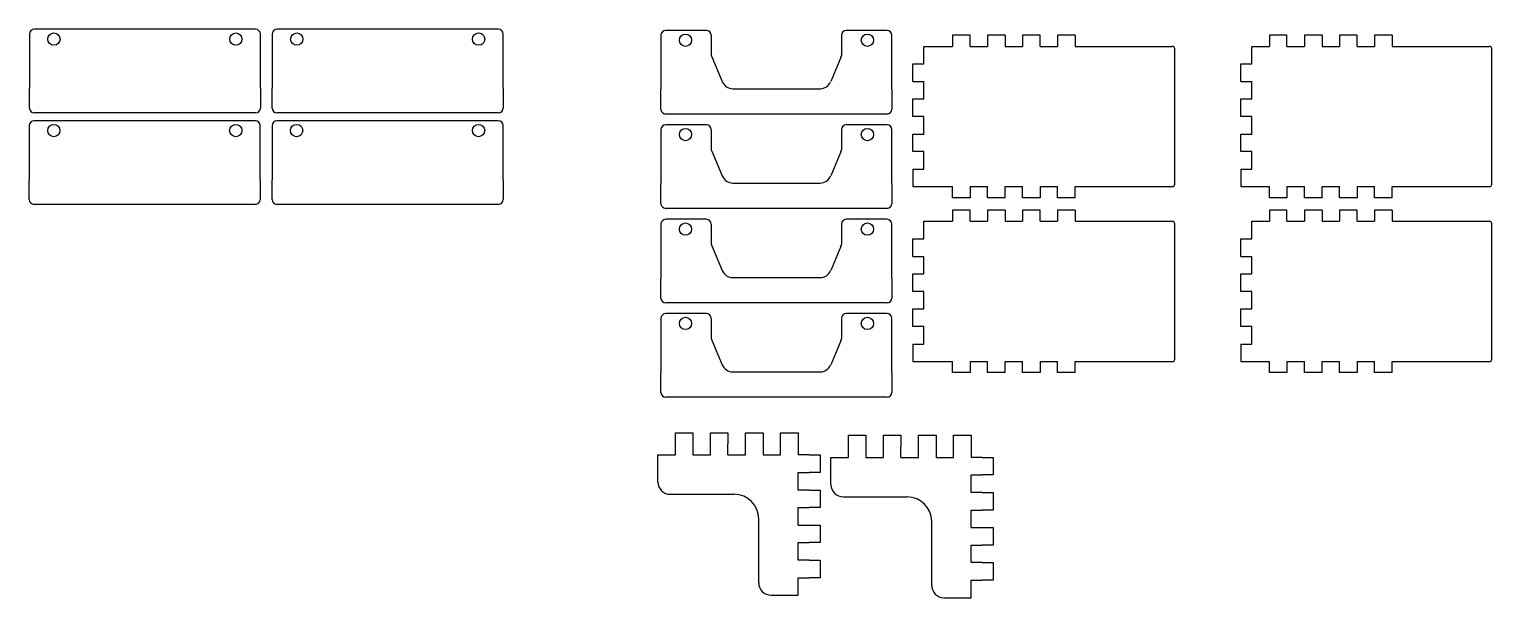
# Model space of a CAD drawing. Header units: millimetres. Extents: x 2099 to 2694, y 1430 to 1661.
import ezdxf

# ---------------------------------------------------------------- set-up
doc = ezdxf.new("R2010")
doc.units = ezdxf.units.MM

msp = doc.modelspace()

# ---------------------------------------------------------------- linework, layer by layer
for p, q in [((2174.66, 1661.28), (2100.66, 1661.28)), ((2190.66, 1661.28), (2174.66, 1661.28)), ((2273.44, 1661.28), (2199.44, 1661.28)), ((2289.44, 1661.28), (2273.44, 1661.28)), ((2374.09, 1660.83), (2357.58, 1660.83)), ((2447.58, 1660.83), (2430.98, 1660.83)), ((2098.66, 1659.28), (2098.66, 1637.28)), ((2192.66, 1637.28), (2192.66, 1659.28)), ((2197.44, 1659.28), (2197.44, 1637.28)), ((2291.44, 1637.28), (2291.44, 1659.28)), ((2355.58, 1658.83), (2355.58, 1636.83)), ((2376.09, 1658.83), (2376.09, 1650.8)), ((2428.98, 1658.83), (2428.98, 1650.59)), ((2449.58, 1636.83), (2449.58, 1658.83)), ((2462.58, 1647.2), (2462.58, 1654.32)), ((2462.58, 1654.32), (2474.21, 1654.32)), ((2481.33, 1658.82), (2474.21, 1658.82)), ((2474.21, 1658.82), (2474.21, 1654.32)), ((2481.33, 1654.32), (2481.33, 1658.82)), ((2481.33, 1654.32), (2488.46, 1654.32)), ((2495.58, 1658.82), (2488.46, 1658.82)), ((2488.46, 1658.82), (2488.46, 1654.32)), ((2495.58, 1658.82), (2495.58, 1654.32)), ((2495.58, 1654.32), (2502.71, 1654.32)), ((2509.83, 1658.82), (2502.71, 1658.82)), ((2502.71, 1658.82), (2502.71, 1654.32)), ((2509.83, 1654.32), (2509.83, 1658.82)), ((2509.83, 1654.32), (2516.96, 1654.32)), ((2524.08, 1658.82), (2516.96, 1658.82)), ((2516.96, 1658.82), (2516.96, 1654.32)), ((2524.08, 1658.82), (2524.08, 1654.32)), ((2524.08, 1654.32), (2563.63, 1654.32)), ((2596.02, 1647.2), (2596.02, 1654.32)), ((2596.02, 1654.32), (2603.15, 1654.32)), ((2610.27, 1658.82), (2603.15, 1658.82)), ((2603.15, 1658.82), (2603.15, 1654.32)), ((2610.27, 1654.32), (2610.27, 1658.82)), ((2610.27, 1654.32), (2617.4, 1654.32)), ((2624.52, 1658.82), (2617.4, 1658.82)), ((2617.4, 1658.82), (2617.4, 1654.32)), ((2624.52, 1658.82), (2624.52, 1654.32)), ((2624.52, 1654.32), (2631.65, 1654.32)), ((2638.77, 1658.82), (2631.65, 1658.82)), ((2631.65, 1658.82), (2631.65, 1654.32)), ((2638.77, 1654.32), (2638.77, 1658.82)), ((2638.77, 1654.32), (2645.9, 1654.32)), ((2653.02, 1658.82), (2645.9, 1658.82)), ((2645.9, 1658.82), (2645.9, 1654.32)), ((2653.02, 1658.82), (2653.02, 1654.32)), ((2653.02, 1654.32), (2692.58, 1654.32)), ((2376.25, 1650.02), (2380.52, 1639.99)), ((2428.82, 1649.81), (2424.64, 1639.99)), ((2564.63, 1598.32), (2564.63, 1653.32)), ((2693.58, 1598.32), (2693.58, 1653.32)), ((2458.08, 1640.07), (2458.08, 1647.2)), ((2458.08, 1647.2), (2462.58, 1647.2)), ((2591.52, 1640.07), (2591.52, 1647.2)), ((2591.52, 1647.2), (2596.02, 1647.2)), ((2098.66, 1629.28), (2098.66, 1637.28)), ((2192.66, 1637.28), (2192.66, 1629.28)), ((2197.44, 1629.28), (2197.44, 1637.28)), ((2291.44, 1637.28), (2291.44, 1629.28)), ((2355.58, 1628.83), (2355.58, 1636.83)), ((2384.85, 1637.13), (2420.31, 1637.13)), ((2449.58, 1636.83), (2449.58, 1628.83)), ((2458.08, 1640.07), (2462.58, 1640.07)), ((2462.58, 1632.95), (2462.58, 1640.07)), ((2591.52, 1640.07), (2596.02, 1640.07)), ((2596.02, 1632.95), (2596.02, 1640.07)), ((2458.08, 1625.82), (2458.08, 1632.95)), ((2458.08, 1632.95), (2462.58, 1632.95)), ((2591.52, 1625.82), (2591.52, 1632.95)), ((2591.52, 1632.95), (2596.02, 1632.95)), ((2190.66, 1627.28), (2100.66, 1627.28)), ((2289.44, 1627.28), (2199.44, 1627.28)), ((2447.58, 1626.83), (2357.58, 1626.83)), ((2462.58, 1625.82), (2458.08, 1625.82)), ((2462.58, 1618.7), (2462.58, 1625.82)), ((2596.02, 1625.82), (2591.52, 1625.82)), ((2596.02, 1618.7), (2596.02, 1625.82)), ((2098.62, 1622.13), (2098.62, 1600.13)), ((2174.62, 1624.13), (2100.62, 1624.13)), ((2190.62, 1624.13), (2174.62, 1624.13)), ((2192.62, 1600.13), (2192.62, 1622.13)), ((2197.4, 1622.13), (2197.4, 1600.13)), ((2273.4, 1624.13), (2199.4, 1624.13)), ((2289.4, 1624.13), (2273.4, 1624.13)), ((2291.4, 1600.13), (2291.4, 1622.13)), ((2355.58, 1620.5), (2355.58, 1598.5)), ((2374.09, 1622.5), (2357.58, 1622.5)), ((2376.09, 1620.5), (2376.09, 1612.47)), ((2428.98, 1620.5), (2428.98, 1612.26)), ((2447.58, 1622.5), (2430.98, 1622.5)), ((2449.58, 1598.5), (2449.58, 1620.5)), ((2458.08, 1611.57), (2458.08, 1618.7)), ((2458.08, 1618.7), (2462.58, 1618.7)), ((2591.52, 1611.57), (2591.52, 1618.7)), ((2591.52, 1618.7), (2596.02, 1618.7)), ((2376.25, 1611.69), (2380.52, 1601.66)), ((2428.82, 1611.48), (2424.64, 1601.66)), ((2462.58, 1611.57), (2458.08, 1611.57)), ((2462.58, 1604.45), (2462.58, 1611.57)), ((2596.02, 1611.57), (2591.52, 1611.57)), ((2596.02, 1604.45), (2596.02, 1611.57)), ((2458.08, 1604.45), (2458.08, 1597.32)), ((2458.08, 1604.45), (2462.58, 1604.45)), ((2591.52, 1604.45), (2591.52, 1597.32)), ((2591.52, 1604.45), (2596.02, 1604.45)), ((2098.62, 1592.13), (2098.62, 1600.13)), ((2192.62, 1600.13), (2192.62, 1592.13)), ((2197.4, 1592.13), (2197.4, 1600.13)), ((2291.4, 1600.13), (2291.4, 1592.13)), ((2355.58, 1590.5), (2355.58, 1598.5)), ((2384.85, 1598.8), (2420.31, 1598.8)), ((2449.58, 1598.5), (2449.58, 1590.5)), ((2458.08, 1597.32), (2474.21, 1597.32)), ((2474.21, 1592.82), (2474.21, 1597.32)), ((2481.33, 1597.32), (2488.46, 1597.32)), ((2481.33, 1597.32), (2481.33, 1592.82)), ((2488.46, 1592.82), (2488.46, 1597.32)), ((2495.58, 1597.32), (2502.71, 1597.32)), ((2495.58, 1592.82), (2495.58, 1597.32)), ((2502.71, 1592.82), (2502.71, 1597.32)), ((2509.83, 1597.32), (2516.96, 1597.32)), ((2509.83, 1597.32), (2509.83, 1592.82)), ((2516.96, 1592.82), (2516.96, 1597.32)), ((2524.08, 1597.32), (2563.63, 1597.32)), ((2524.08, 1592.82), (2524.08, 1597.32)), ((2591.52, 1597.32), (2603.15, 1597.32)), ((2603.15, 1592.82), (2603.15, 1597.32)), ((2610.27, 1597.32), (2617.4, 1597.32)), ((2610.27, 1597.32), (2610.27, 1592.82)), ((2617.4, 1592.82), (2617.4, 1597.32)), ((2624.52, 1597.32), (2631.65, 1597.32)), ((2624.52, 1592.82), (2624.52, 1597.32)), ((2631.65, 1592.82), (2631.65, 1597.32)), ((2638.77, 1597.32), (2645.9, 1597.32)), ((2638.77, 1597.32), (2638.77, 1592.82)), ((2645.9, 1592.82), (2645.9, 1597.32)), ((2653.02, 1597.32), (2692.58, 1597.32)), ((2653.02, 1592.82), (2653.02, 1597.32)), ((2190.62, 1590.13), (2100.62, 1590.13)), ((2289.4, 1590.13), (2199.4, 1590.13)), ((2481.33, 1592.82), (2474.21, 1592.82)), ((2495.58, 1592.82), (2488.46, 1592.82)), ((2509.83, 1592.82), (2502.71, 1592.82)), ((2524.08, 1592.82), (2516.96, 1592.82)), ((2610.27, 1592.82), (2603.15, 1592.82)), ((2624.52, 1592.82), (2617.4, 1592.82)), ((2638.77, 1592.82), (2631.65, 1592.82)), ((2653.02, 1592.82), (2645.9, 1592.82)), ((2447.58, 1588.5), (2357.58, 1588.5)), ((2374.09, 1584.06), (2357.58, 1584.06)), ((2447.58, 1584.06), (2430.98, 1584.06)), ((2462.58, 1576.12), (2462.58, 1583.24)), ((2462.58, 1583.24), (2474.21, 1583.24)), ((2481.33, 1587.74), (2474.21, 1587.74)), ((2474.21, 1587.74), (2474.21, 1583.24)), ((2481.33, 1583.24), (2481.33, 1587.74)), ((2481.33, 1583.24), (2488.46, 1583.24)), ((2495.58, 1587.74), (2488.46, 1587.74)), ((2488.46, 1587.74), (2488.46, 1583.24)), ((2495.58, 1587.74), (2495.58, 1583.24)), ((2495.58, 1583.24), (2502.71, 1583.24)), ((2509.83, 1587.74), (2502.71, 1587.74)), ((2502.71, 1587.74), (2502.71, 1583.24)), ((2509.83, 1583.24), (2509.83, 1587.74)), ((2509.83, 1583.24), (2516.96, 1583.24)), ((2524.08, 1587.74), (2516.96, 1587.74)), ((2516.96, 1587.74), (2516.96, 1583.24)), ((2524.08, 1587.74), (2524.08, 1583.24)), ((2524.08, 1583.24), (2563.63, 1583.24)), ((2596.02, 1576.12), (2596.02, 1583.24)), ((2596.02, 1583.24), (2603.15, 1583.24)), ((2610.27, 1587.74), (2603.15, 1587.74)), ((2603.15, 1587.74), (2603.15, 1583.24)), ((2610.27, 1583.24), (2610.27, 1587.74)), ((2610.27, 1583.24), (2617.4, 1583.24)), ((2624.52, 1587.74), (2617.4, 1587.74)), ((2617.4, 1587.74), (2617.4, 1583.24)), ((2624.52, 1587.74), (2624.52, 1583.24)), ((2624.52, 1583.24), (2631.65, 1583.24)), ((2638.77, 1587.74), (2631.65, 1587.74)), ((2631.65, 1587.74), (2631.65, 1583.24)), ((2638.77, 1583.24), (2638.77, 1587.74)), ((2638.77, 1583.24), (2645.9, 1583.24)), ((2653.02, 1587.74), (2645.9, 1587.74)), ((2645.9, 1587.74), (2645.9, 1583.24)), ((2653.02, 1587.74), (2653.02, 1583.24)), ((2653.02, 1583.24), (2692.58, 1583.24)), ((2355.58, 1582.06), (2355.58, 1560.06)), ((2376.09, 1582.06), (2376.09, 1574.03)), ((2428.98, 1582.06), (2428.98, 1573.82)), ((2449.58, 1560.06), (2449.58, 1582.06)), ((2564.63, 1527.24), (2564.63, 1582.24)), ((2693.58, 1527.24), (2693.58, 1582.24)), ((2376.25, 1573.24), (2380.52, 1563.21)), ((2428.82, 1573.04), (2424.64, 1563.21)), ((2458.08, 1568.99), (2458.08, 1576.12)), ((2458.08, 1576.12), (2462.58, 1576.12)), ((2591.52, 1568.99), (2591.52, 1576.12)), ((2591.52, 1576.12), (2596.02, 1576.12)), ((2458.08, 1568.99), (2462.58, 1568.99)), ((2462.58, 1561.87), (2462.58, 1568.99)), ((2591.52, 1568.99), (2596.02, 1568.99)), ((2596.02, 1561.87), (2596.02, 1568.99)), ((2355.58, 1552.06), (2355.58, 1560.06)), ((2384.85, 1560.36), (2420.31, 1560.36)), ((2449.58, 1560.06), (2449.58, 1552.06)), ((2458.08, 1554.74), (2458.08, 1561.87)), ((2458.08, 1561.87), (2462.58, 1561.87)), ((2591.52, 1554.74), (2591.52, 1561.87)), ((2591.52, 1561.87), (2596.02, 1561.87)), ((2462.58, 1554.74), (2458.08, 1554.74)), ((2462.58, 1547.62), (2462.58, 1554.74)), ((2596.02, 1554.74), (2591.52, 1554.74)), ((2596.02, 1547.62), (2596.02, 1554.74)), ((2447.58, 1550.06), (2357.58, 1550.06)), ((2458.08, 1540.49), (2458.08, 1547.62)), ((2458.08, 1547.62), (2462.58, 1547.62)), ((2591.52, 1540.49), (2591.52, 1547.62)), ((2591.52, 1547.62), (2596.02, 1547.62)), ((2355.58, 1543.73), (2355.58, 1521.73)), ((2374.09, 1545.73), (2357.58, 1545.73)), ((2376.09, 1543.73), (2376.09, 1535.7)), ((2428.98, 1543.73), (2428.98, 1535.49)), ((2447.58, 1545.73), (2430.98, 1545.73)), ((2449.58, 1521.73), (2449.58, 1543.73)), ((2462.58, 1540.49), (2458.08, 1540.49)), ((2462.58, 1533.37), (2462.58, 1540.49)), ((2596.02, 1540.49), (2591.52, 1540.49)), ((2596.02, 1533.37), (2596.02, 1540.49)), ((2376.25, 1534.92), (2380.52, 1524.89)), ((2428.82, 1534.71), (2424.64, 1524.89)), ((2458.08, 1533.37), (2458.08, 1526.24)), ((2458.08, 1533.37), (2462.58, 1533.37)), ((2591.52, 1533.37), (2591.52, 1526.24)), ((2591.52, 1533.37), (2596.02, 1533.37)), ((2458.08, 1526.24), (2474.21, 1526.24)), ((2474.21, 1521.74), (2474.21, 1526.24)), ((2481.33, 1526.24), (2488.46, 1526.24)), ((2481.33, 1526.24), (2481.33, 1521.74)), ((2488.46, 1521.74), (2488.46, 1526.24)), ((2495.58, 1526.24), (2502.71, 1526.24)), ((2495.58, 1521.74), (2495.58, 1526.24)), ((2502.71, 1521.74), (2502.71, 1526.24)), ((2509.83, 1526.24), (2516.96, 1526.24)), ((2509.83, 1526.24), (2509.83, 1521.74)), ((2516.96, 1521.74), (2516.96, 1526.24)), ((2524.08, 1526.24), (2563.63, 1526.24)), ((2524.08, 1521.74), (2524.08, 1526.24)), ((2591.52, 1526.24), (2603.15, 1526.24)), ((2603.15, 1521.74), (2603.15, 1526.24)), ((2610.27, 1526.24), (2617.4, 1526.24)), ((2610.27, 1526.24), (2610.27, 1521.74)), ((2617.4, 1521.74), (2617.4, 1526.24)), ((2624.52, 1526.24), (2631.65, 1526.24)), ((2624.52, 1521.74), (2624.52, 1526.24)), ((2631.65, 1521.74), (2631.65, 1526.24)), ((2638.77, 1526.24), (2645.9, 1526.24)), ((2638.77, 1526.24), (2638.77, 1521.74)), ((2645.9, 1521.74), (2645.9, 1526.24)), ((2653.02, 1526.24), (2692.58, 1526.24)), ((2653.02, 1521.74), (2653.02, 1526.24)), ((2355.58, 1513.73), (2355.58, 1521.73)), ((2384.85, 1522.03), (2420.31, 1522.03)), ((2449.58, 1521.73), (2449.58, 1513.73)), ((2481.33, 1521.74), (2474.21, 1521.74)), ((2495.58, 1521.74), (2488.46, 1521.74)), ((2509.83, 1521.74), (2502.71, 1521.74)), ((2524.08, 1521.74), (2516.96, 1521.74)), ((2610.27, 1521.74), (2603.15, 1521.74)), ((2624.52, 1521.74), (2617.4, 1521.74)), ((2638.77, 1521.74), (2631.65, 1521.74)), ((2653.02, 1521.74), (2645.9, 1521.74)), ((2447.58, 1511.73), (2357.58, 1511.73)), ((2361.5, 1492.78), (2361.5, 1497.28)), ((2361.5, 1497.28), (2368.62, 1497.28)), ((2368.62, 1497.28), (2368.62, 1492.78)), ((2375.75, 1492.78), (2375.75, 1497.28)), ((2375.75, 1497.28), (2382.87, 1497.28)), ((2382.87, 1497.28), (2382.87, 1492.78)), ((2390, 1492.78), (2390, 1497.28)), ((2390, 1497.28), (2397.12, 1497.28)), ((2397.12, 1497.28), (2397.12, 1492.78)), ((2404.25, 1492.78), (2404.25, 1497.28)), ((2404.25, 1497.28), (2411.37, 1497.28)), ((2411.37, 1497.28), (2411.37, 1492.78)), ((2431.88, 1491.76), (2431.88, 1496.26)), ((2431.88, 1496.26), (2439, 1496.26)), ((2439, 1496.26), (2439, 1491.76)), ((2446.13, 1491.76), (2446.13, 1496.26)), ((2446.13, 1496.26), (2453.25, 1496.26)), ((2453.25, 1496.26), (2453.25, 1491.76)), ((2460.38, 1491.76), (2460.38, 1496.26)), ((2460.38, 1496.26), (2467.5, 1496.26)), ((2467.5, 1496.26), (2467.5, 1491.76)), ((2474.63, 1491.76), (2474.63, 1496.26)), ((2474.63, 1496.26), (2481.75, 1496.26)), ((2481.75, 1496.26), (2481.75, 1491.76)), ((2354.37, 1477.28), (2354.37, 1488.28)), ((2354.37, 1488.28), (2361.5, 1488.28)), ((2361.5, 1488.28), (2361.5, 1492.78)), ((2368.62, 1492.78), (2368.62, 1488.28)), ((2368.62, 1488.28), (2375.75, 1488.28)), ((2375.75, 1488.28), (2375.75, 1492.78)), ((2382.87, 1488.28), (2382.87, 1492.78)), ((2382.87, 1488.28), (2390, 1488.28)), ((2390, 1488.28), (2390, 1492.78)), ((2397.12, 1492.78), (2397.12, 1488.28)), ((2397.12, 1488.28), (2404.25, 1488.28)), ((2404.25, 1488.28), (2404.25, 1492.78)), ((2411.37, 1492.78), (2411.37, 1488.28)), ((2415.87, 1488.28), (2411.37, 1488.28)), ((2415.87, 1488.28), (2420.37, 1488.28)), ((2420.37, 1488.28), (2420.37, 1481.15)), ((2431.88, 1487.26), (2431.88, 1491.76)), ((2439, 1491.76), (2439, 1487.26)), ((2446.13, 1487.26), (2446.13, 1491.76)), ((2453.25, 1487.26), (2453.25, 1491.76)), ((2460.38, 1487.26), (2460.38, 1491.76)), ((2467.5, 1491.76), (2467.5, 1487.26)), ((2474.63, 1487.26), (2474.63, 1491.76)), ((2481.75, 1491.76), (2481.75, 1487.26)), ((2424.75, 1476.26), (2424.75, 1487.26)), ((2424.75, 1487.26), (2431.88, 1487.26)), ((2439, 1487.26), (2446.13, 1487.26)), ((2453.25, 1487.26), (2460.38, 1487.26)), ((2467.5, 1487.26), (2474.63, 1487.26)), ((2486.25, 1487.26), (2481.75, 1487.26)), ((2486.25, 1487.26), (2490.75, 1487.26)), ((2490.75, 1487.26), (2490.75, 1480.14)), ((2411.37, 1474.03), (2411.37, 1481.15)), ((2411.37, 1481.15), (2415.87, 1481.15)), ((2420.37, 1481.15), (2415.87, 1481.15)), ((2481.75, 1473.01), (2481.75, 1480.14)), ((2481.75, 1480.14), (2486.25, 1480.14)), ((2490.75, 1480.14), (2486.25, 1480.14)), ((2359.37, 1472.28), (2385.37, 1472.28)), ((2415.87, 1474.03), (2411.37, 1474.03)), ((2415.87, 1474.03), (2420.37, 1474.03)), ((2420.37, 1474.03), (2420.37, 1466.9)), ((2429.75, 1471.26), (2455.75, 1471.26)), ((2486.25, 1473.01), (2481.75, 1473.01)), ((2486.25, 1473.01), (2490.75, 1473.01)), ((2490.75, 1473.01), (2490.75, 1465.89)), ((2411.37, 1459.78), (2411.37, 1466.9)), ((2411.37, 1466.9), (2415.87, 1466.9)), ((2420.37, 1466.9), (2415.87, 1466.9)), ((2481.75, 1458.76), (2481.75, 1465.89)), ((2481.75, 1465.89), (2486.25, 1465.89)), ((2490.75, 1465.89), (2486.25, 1465.89)), ((2395.37, 1436.28), (2395.37, 1462.28)), ((2411.37, 1459.78), (2415.87, 1459.78)), ((2415.87, 1459.78), (2420.37, 1459.78)), ((2420.37, 1459.78), (2420.37, 1452.65)), ((2465.75, 1435.26), (2465.75, 1461.26)), ((2481.75, 1458.76), (2486.25, 1458.76)), ((2486.25, 1458.76), (2490.75, 1458.76)), ((2490.75, 1458.76), (2490.75, 1451.64)), ((2411.37, 1445.53), (2411.37, 1452.65)), ((2411.37, 1452.65), (2415.87, 1452.65)), ((2420.37, 1452.65), (2415.87, 1452.65)), ((2481.75, 1444.51), (2481.75, 1451.64)), ((2481.75, 1451.64), (2486.25, 1451.64)), ((2490.75, 1451.64), (2486.25, 1451.64)), ((2415.87, 1445.53), (2411.37, 1445.53)), ((2415.87, 1445.53), (2420.37, 1445.53)), ((2420.37, 1445.53), (2420.37, 1438.4)), ((2486.25, 1444.51), (2481.75, 1444.51)), ((2486.25, 1444.51), (2490.75, 1444.51)), ((2490.75, 1444.51), (2490.75, 1437.39)), ((2411.37, 1431.28), (2411.37, 1438.4)), ((2411.37, 1438.4), (2415.87, 1438.4)), ((2420.37, 1438.4), (2415.87, 1438.4)), ((2481.75, 1430.26), (2481.75, 1437.39)), ((2481.75, 1437.39), (2486.25, 1437.39)), ((2490.75, 1437.39), (2486.25, 1437.39)), ((2400.37, 1431.28), (2411.37, 1431.28)), ((2470.75, 1430.26), (2481.75, 1430.26))]:
    msp.add_line(p, q)
for centre in [(2108.66, 1657.28), (2182.66, 1657.28), (2207.44, 1657.28), (2281.44, 1657.28), (2365.58, 1656.83), (2439.58, 1656.83), (2108.62, 1620.13), (2182.62, 1620.13), (2207.4, 1620.13), (2281.4, 1620.13), (2365.58, 1618.5), (2439.58, 1618.5), (2365.58, 1580.06), (2439.58, 1580.06), (2365.58, 1541.73), (2439.58, 1541.73)]:
    msp.add_circle(centre, 2.5)
for centre, radius, start, end in [((2100.66, 1659.28), 2, 90, 180), ((2190.66, 1659.28), 2, 0, 90), ((2199.44, 1659.28), 2, 90, 180), ((2289.44, 1659.28), 2, 0, 90), ((2357.58, 1658.83), 2, 90, 180), ((2374.09, 1658.83), 2, 0, 90), ((2430.98, 1658.83), 2, 90, 180), ((2447.58, 1658.83), 2, 0, 90), ((2563.63, 1653.32), 1, 0, 90), ((2692.58, 1653.32), 1, 0, 90), ((2378.09, 1650.8), 2, 180, 203.06991), ((2426.98, 1650.59), 2, 336.93009, 0), ((2384.85, 1641.83), 4.7, 203.06991, 270), ((2420.31, 1641.83), 4.7, 270, 336.93009), ((2100.66, 1629.28), 2, 180, 270), ((2190.66, 1629.28), 2, 270, 0), ((2199.44, 1629.28), 2, 180, 270), ((2289.44, 1629.28), 2, 270, 0), ((2357.58, 1628.83), 2, 180, 270), ((2447.58, 1628.83), 2, 270, 0), ((2100.62, 1622.13), 2, 90, 180), ((2190.62, 1622.13), 2, 0, 90), ((2199.4, 1622.13), 2, 90, 180), ((2289.4, 1622.13), 2, 0, 90), ((2357.58, 1620.5), 2, 90, 180), ((2374.09, 1620.5), 2, 0, 90), ((2430.98, 1620.5), 2, 90, 180), ((2447.58, 1620.5), 2, 0, 90), ((2378.09, 1612.47), 2, 180, 203.06991), ((2426.98, 1612.26), 2, 336.93009, 0), ((2384.85, 1603.5), 4.7, 203.06991, 270), ((2420.31, 1603.5), 4.7, 270, 336.93009), ((2563.63, 1598.32), 1, 270, 0), ((2692.58, 1598.32), 1, 270, 0), ((2100.62, 1592.13), 2, 180, 270), ((2190.62, 1592.13), 2, 270, 0), ((2199.4, 1592.13), 2, 180, 270), ((2289.4, 1592.13), 2, 270, 0), ((2357.58, 1590.5), 2, 180, 270), ((2447.58, 1590.5), 2, 270, 0), ((2357.58, 1582.06), 2, 90, 180), ((2374.09, 1582.06), 2, 0, 90), ((2430.98, 1582.06), 2, 90, 180), ((2447.58, 1582.06), 2, 0, 90), ((2563.63, 1582.24), 1, 0, 90), ((2692.58, 1582.24), 1, 0, 90), ((2378.09, 1574.03), 2, 180, 203.06991), ((2426.98, 1573.82), 2, 336.93009, 0), ((2384.85, 1565.06), 4.7, 203.06991, 270), ((2420.31, 1565.06), 4.7, 270, 336.93009), ((2357.58, 1552.06), 2, 180, 270), ((2447.58, 1552.06), 2, 270, 0), ((2357.58, 1543.73), 2, 90, 180), ((2374.09, 1543.73), 2, 0, 90), ((2430.98, 1543.73), 2, 90, 180), ((2447.58, 1543.73), 2, 0, 90), ((2378.09, 1535.7), 2, 180, 203.06991), ((2426.98, 1535.49), 2, 336.93009, 0), ((2384.85, 1526.73), 4.7, 203.06991, 270), ((2420.31, 1526.73), 4.7, 270, 336.93009), ((2563.63, 1527.24), 1, 270, 0), ((2692.58, 1527.24), 1, 270, 0), ((2357.58, 1513.73), 2, 180, 270), ((2447.58, 1513.73), 2, 270, 0), ((2359.37, 1477.28), 5, 180, 270), ((2429.75, 1476.26), 5, 180, 270), ((2385.37, 1462.28), 10, 0, 90), ((2455.75, 1461.26), 10, 0, 90), ((2400.37, 1436.28), 5, 180, 270), ((2470.75, 1435.26), 5, 180, 270)]:
    msp.add_arc(centre, radius, start, end)

doc.saveas('drawing.dxf')
